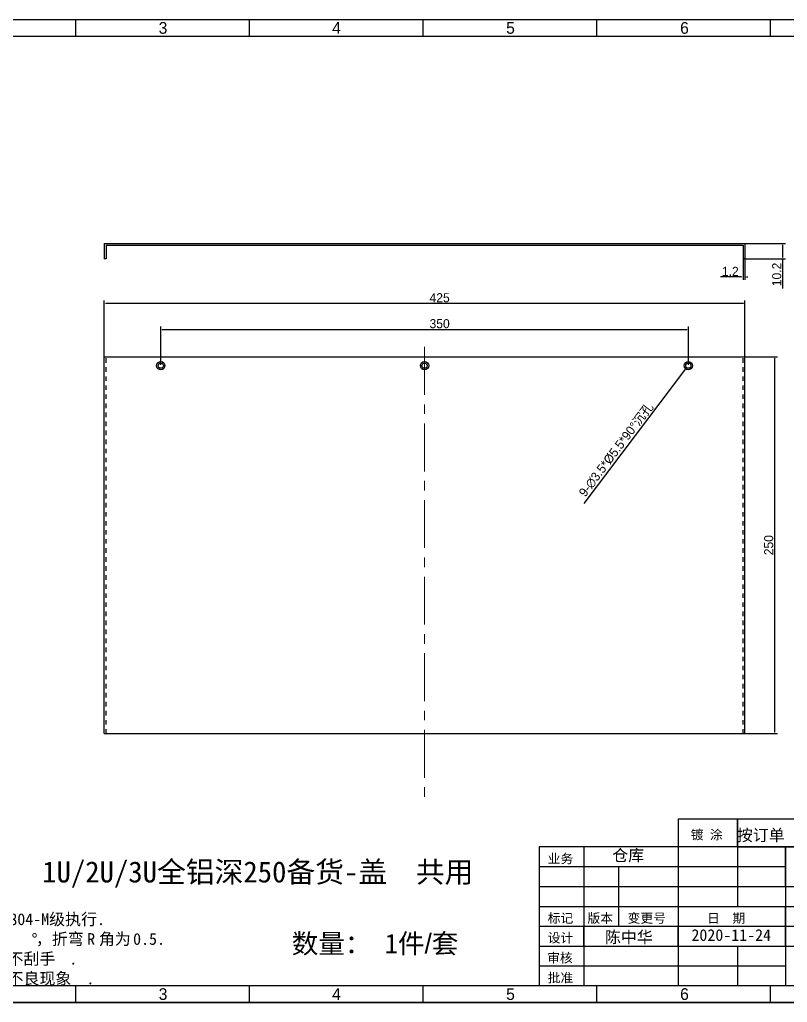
# Model space of a CAD drawing. Header units: millimetres. Extents: x 34287 to 41869, y -1912 to 663.
# Drawn here: x 40827 to 41337, y -1015 to -363 of the extents above; entities that cross this region are included whole.
import ezdxf
from ezdxf.enums import TextEntityAlignment as Align

# ---------------------------------------------------------------- set-up
doc = ezdxf.new("R2010")
doc.units = ezdxf.units.MM
doc.header["$PDMODE"] = 3
doc.header["$PDSIZE"] = 0.3125
doc.linetypes.add('CENTER', pattern=[50.8, 31.75, -6.35, 6.35, -6.35])
doc.linetypes.add('DASHED', pattern=[0.2, 0.1, -0.1])
doc.layers.get('0').update_dxf_attribs({"linetype": 'CONTINUOUS'})
doc.layers.get('Defpoints').update_dxf_attribs({"linetype": 'CONTINUOUS'})
doc.layers.add('3中心线层', color=1, linetype='CENTER', lineweight=13)
doc.layers.add('图框', color=7, linetype='CONTINUOUS')
doc.layers.add('打印', color=7, linetype='CONTINUOUS')
doc.styles.add('MtXpl_gdt_shx', font='gdt.shx')
doc.styles.add('MtXpl_simfang_ttf_sh', font='simfang.ttf.shx')
doc.styles.get("Standard").update_dxf_attribs({"font": ''})
doc.styles.add('TEXTSTYLE_2', font='')
doc.styles.add('TEXTSTYLE_3', font='')
doc.styles.add('TEXTSTYLE_4', font='')
doc.styles.get('Standard').set_extended_font_data('changfangsong')
doc.styles.get('TEXTSTYLE_2').set_extended_font_data('FangSong')
doc.styles.get('TEXTSTYLE_3').set_extended_font_data('CHANGFANGSONG')
doc.styles.get('TEXTSTYLE_4').set_extended_font_data('FangSong')
doc.dimstyles.new('DIMSTYLE_6', dxfattribs={"dimtxt": 4, "dimasz": 1, "dimexe": 2, "dimexo": 0.5, "dimgap": 0.75, "dimtad": 1, "dimdsep": 46, "dimtxsty": 'Standard', "dimblk": '_FILLED', "dimcen": 0, "dimclrd": 5, "dimclre": 5, "dimadec": 0, "dimazin": 0, "dimtp": 0.1, "dimtm": 0.1, "dimtfac": 1, "dimtofl": 0, "dimtmove": 0, "dimatfit": 3, "dimldrblk": '_FILLED', "dimfxl": 0, "dimtolj": 1, "dimarcsym": 0})

# ---------------------------------------------------------------- blocks, each defined once
blk = doc.blocks.new('_FILLED')
at = {"color": 0, "linetype": 'ByBlock'}
blk.add_solid([(0, 0), (-1, 0.2), (-1, -0.2)], dxfattribs=at)
blk = doc.blocks.new('*D42')
at = {"color": 5, "linetype": 'ByBlock', "lineweight": -2, "ltscale": 3}
for p, q in [((41242.17, -586.23), (41330.12, -586.23)), ((41328.12, -587.23), (41328.12, -835.23)), ((41290.35, -836.23), (41330.12, -836.23))]:
    blk.add_line(p, q, dxfattribs=at)
at = {"layer": 'Defpoints', "color": 0, "linetype": 'ByBlock', "lineweight": -3, "ltscale": 3}
for p in [(41241.67, -586.23), (41289.85, -836.23), (41328.12, -836.23)]:
    blk.add_point(p, dxfattribs=at)
at = {"color": 5, "linetype": 'ByBlock', "lineweight": -2, "ltscale": 3}
for p, rotation in [((41328.12, -586.23), 90), ((41328.12, -836.23), 270)]:
    blk.add_blockref('_FILLED', p, dxfattribs=dict(at, rotation=rotation))
at = {"color": 0, "linetype": 'ByBlock', "lineweight": -3, "ltscale": 3, "insert": (41324.37, -711.23), "char_height": 6, "attachment_point": 5, "rotation": 90}
blk.add_mtext('\\A1;250', dxfattribs=at)
blk = doc.blocks.new('*D47')
at = {"color": 5, "linetype": 'ByBlock', "lineweight": -2, "ltscale": 3}
for p, q in [((40883.53, -589.98), (40883.53, -548.84)), ((41307.53, -550.84), (40884.53, -550.84)), ((41308.53, -589.98), (41308.53, -548.84))]:
    blk.add_line(p, q, dxfattribs=at)
at = {"layer": 'Defpoints', "color": 0, "linetype": 'ByBlock', "lineweight": -3, "ltscale": 3}
for p in [(40883.53, -550.84), (40883.53, -590.48), (41308.53, -590.48)]:
    blk.add_point(p, dxfattribs=at)
at = {"color": 5, "linetype": 'ByBlock', "lineweight": -2, "ltscale": 3, "rotation": 180}
blk.add_blockref('_FILLED', (40883.53, -550.84), dxfattribs=at)
at = {"color": 5, "linetype": 'ByBlock', "lineweight": -2, "ltscale": 3}
blk.add_blockref('_FILLED', (41308.53, -550.84), dxfattribs=at)
at = {"color": 0, "linetype": 'ByBlock', "lineweight": -3, "ltscale": 3, "insert": (41106.03, -547.09), "char_height": 6, "attachment_point": 5}
blk.add_mtext('\\A1;425', dxfattribs=at)
blk = doc.blocks.new('*D55')
at = {"color": 5, "linetype": 'ByBlock', "lineweight": -2, "ltscale": 3}
for p, q in [((40921.03, -591.63), (40921.03, -566.07)), ((41271.03, -591.63), (41271.03, -566.07)), ((40922.03, -568.07), (41270.03, -568.07))]:
    blk.add_line(p, q, dxfattribs=at)
at = {"layer": 'Defpoints', "color": 0, "linetype": 'ByBlock', "lineweight": -3, "ltscale": 3}
for p in [(41271.03, -568.07), (40921.03, -592.13), (41271.03, -592.13)]:
    blk.add_point(p, dxfattribs=at)
at = {"color": 5, "linetype": 'ByBlock', "lineweight": -2, "ltscale": 3, "rotation": 180}
blk.add_blockref('_FILLED', (40921.03, -568.07), dxfattribs=at)
at = {"color": 5, "linetype": 'ByBlock', "lineweight": -2, "ltscale": 3}
blk.add_blockref('_FILLED', (41271.03, -568.07), dxfattribs=at)
at = {"color": 0, "linetype": 'ByBlock', "lineweight": -3, "ltscale": 3, "insert": (41106.03, -564.32), "char_height": 6, "attachment_point": 5}
blk.add_mtext('\\A1;350', dxfattribs=at)
blk = doc.blocks.new('*D56')
at = {"color": 5, "linetype": 'ByBlock', "lineweight": -2, "ltscale": 3}
for p, q in [((41309.03, -511.1), (41335.44, -511.1)), ((41333.44, -512.1), (41333.44, -520.3)), ((41309.03, -521.3), (41335.44, -521.3)), ((41333.44, -521.3), (41333.44, -540.94))]:
    blk.add_line(p, q, dxfattribs=at)
at = {"layer": 'Defpoints', "color": 0, "linetype": 'ByBlock', "lineweight": -3, "ltscale": 3}
for p in [(41308.53, -511.1), (41308.53, -521.3), (41333.44, -521.3)]:
    blk.add_point(p, dxfattribs=at)
at = {"color": 5, "linetype": 'ByBlock', "lineweight": -2, "ltscale": 3}
for p, rotation in [((41333.44, -511.1), 90), ((41333.44, -521.3), 270)]:
    blk.add_blockref('_FILLED', p, dxfattribs=dict(at, rotation=rotation))
at = {"color": 0, "linetype": 'ByBlock', "lineweight": -3, "ltscale": 3, "insert": (41329.69, -531.62), "char_height": 6, "attachment_point": 5, "rotation": 90}
blk.add_mtext('\\A1;10.2', dxfattribs=at)
blk = doc.blocks.new('*D57')
at = {"color": 5, "linetype": 'ByBlock', "lineweight": -2, "ltscale": 3}
for p, q in [((41307.33, -519.85), (41307.33, -535.3)), ((41308.53, -519.85), (41308.53, -535.3)), ((41306.33, -533.3), (41292.4, -533.3)), ((41309.53, -533.3), (41310.53, -533.3))]:
    blk.add_line(p, q, dxfattribs=at)
at = {"layer": 'Defpoints', "color": 0, "linetype": 'ByBlock', "lineweight": -3, "ltscale": 3}
for p in [(41307.33, -519.35), (41308.53, -519.35), (41307.33, -533.3)]:
    blk.add_point(p, dxfattribs=at)
at = {"color": 5, "linetype": 'ByBlock', "lineweight": -2, "ltscale": 3}
blk.add_blockref('_FILLED', (41307.33, -533.3), dxfattribs=at)
at = {"color": 5, "linetype": 'ByBlock', "lineweight": -2, "ltscale": 3, "rotation": 180}
blk.add_blockref('_FILLED', (41308.53, -533.3), dxfattribs=at)
at = {"color": 0, "linetype": 'ByBlock', "lineweight": -3, "ltscale": 3, "insert": (41298.87, -529.55), "char_height": 6, "attachment_point": 5}
blk.add_mtext('\\A1;1.2', dxfattribs=at)
blk = doc.blocks.new('*D58')
at = {"color": 5, "linetype": 'ByBlock', "lineweight": -2, "ltscale": 3}
blk.add_line((41201.87, -683.63), (41269.37, -594.32), dxfattribs=at)
at = {"layer": 'Defpoints', "color": 0, "linetype": 'ByBlock', "lineweight": -3, "ltscale": 3}
for p in [(41272.09, -590.73), (41269.98, -593.53)]:
    blk.add_point(p, dxfattribs=at)
at = {"color": 5, "linetype": 'ByBlock', "lineweight": -2, "ltscale": 3, "rotation": 52.91477901655387}
blk.add_blockref('_FILLED', (41269.98, -593.53), dxfattribs=at)
at = {"color": 0, "linetype": 'ByBlock', "lineweight": -3, "ltscale": 3, "insert": (41223.25, -648), "char_height": 6, "attachment_point": 5, "rotation": 52.91478}
blk.add_mtext('\\A1;{\\fMS PGothic|b0|i0|c134|p34;9-∅3.5*%%C5.5*90%%D沉孔}', dxfattribs=at)
blk = doc.blocks.new('图框')
at = {"layer": '图框', "color": 7, "linetype": 'Continuous'}
for p, q in [((0, 504), (712.8, 504)), ((0, 0), (712.8, 0)), ((0, 0), (712.8, 0))]:
    blk.add_line(p, q, dxfattribs=at)
at = {"layer": '图框', "color": 3, "linetype": 'Continuous'}
for p, q in [((178.2, 495.51), (178.2, 504)), ((267.3, 495.51), (267.3, 504)), ((356.4, 495.51), (356.4, 504)), ((445.5, 495.51), (445.5, 504)), ((534.6, 495.51), (534.6, 504)), ((42.43, 495.51), (704.31, 495.51)), ((487.16, 94.17), (704.31, 94.17)), ((487.16, 94.17), (487.16, 8.49)), ((517.67, 94.17), (517.67, 49.22)), ((704.31, 79.77), (415.82, 79.77)), ((415.82, 79.77), (415.82, 8.49)), ((438.76, 79.77), (438.76, 8.49)), ((542.24, 79.77), (542.24, 8.49)), ((542.24, 69.58), (415.82, 69.58)), ((456.52, 69.58), (456.52, 39.03)), ((415.82, 59.4), (704.31, 59.4)), ((415.82, 49.22), (625.07, 49.22)), ((415.82, 39.03), (625.07, 39.03)), ((517.67, 39.03), (517.67, 38.94)), ((415.82, 28.85), (704.31, 28.85)), ((517.67, 28.87), (517.67, 8.49)), ((415.82, 18.67), (542.24, 18.67)), ((704.31, 8.49), (42.43, 8.49)), ((178.2, 0), (178.2, 8.49)), ((267.3, 0), (267.3, 8.49)), ((356.4, 0), (356.4, 8.49)), ((445.5, 0), (445.5, 8.49)), ((534.6, 0), (534.6, 8.49))]:
    blk.add_line(p, q, dxfattribs=at)
at = {"layer": '图框', "color": 1, "linetype": 'Continuous'}
for p, q in [((517.67, 79.77), (517.67, 94.17)), ((517.67, 94.17), (704.32, 94.17)), ((517.67, 79.77), (704.32, 79.77)), ((542.24, 59.4), (542.24, 79.78)), ((542.24, 79.78), (604.71, 79.78)), ((542.24, 59.4), (604.71, 59.4)), ((542.24, 39.03), (542.24, 49.22)), ((542.24, 49.22), (562.6, 49.22)), ((438.76, 28.85), (438.76, 39.03)), ((438.76, 39.03), (487.16, 39.03)), ((487.16, 28.85), (487.16, 39.03)), ((487.16, 28.85), (487.16, 39.03)), ((487.16, 39.03), (542.24, 39.03)), ((542.24, 39.03), (562.6, 39.03)), ((542.24, 28.85), (542.24, 39.03)), ((542.24, 39.03), (584.34, 39.03)), ((542.24, 28.85), (542.24, 39.03)), ((438.76, 28.85), (487.16, 28.85)), ((487.16, 28.85), (542.24, 28.85)), ((542.24, 28.85), (584.34, 28.85))]:
    blk.add_line(p, q, dxfattribs=at)
at = {"layer": '图框', "color": 3, "linetype": 'ByBlock', "lineweight": -3, "style": 'TEXTSTYLE_3'}
for s, p in [('3', (220.75, 496.76)), ('4', (309.71, 496.76)), ('5', (398.95, 496.76)), ('6', (488.19, 496.76)), ('3', (220.75, 1.24)), ('4', (309.71, 1.24)), ('5', (398.95, 1.24)), ('6', (488.19, 1.24))]:
    blk.add_text(s, height=6, rotation=0, dxfattribs=at).set_placement(p)
at = {"layer": '图框', "color": 3, "linetype": 'ByBlock', "lineweight": -3, "style": 'TEXTSTYLE_2'}
for s, p in [('镀 涂', (493.64, 83.58)), ('业务', (420.26, 71.31)), ('标记', (420.26, 40.79)), ('版本', (440.66, 40.79)), ('变更号', (461.25, 40.79)), ('日  期', (501.94, 40.79)), ('设计', (420.3, 30.69)), ('审核', (419.98, 20.43)), ('批准', (420.26, 10.22))]:
    blk.add_text(s, height=4.8, dxfattribs=at).set_placement(p)
at = {"layer": '图框', "color": 1, "linetype": 'ByBlock', "lineweight": -3}
for s, style, p in [('按订单', 'TEXTSTYLE_4', (517.24, 82.77)), ('  1.所有未注公差按GB/T1804-M级执行.', 'TEXTSTYLE_4', (50.15, 39.64)), ('~', 'MtXpl_gdt_shx', (155.48, 29.5)), ('，折弯', 'TEXTSTYLE_4', (157.76, 29.5)), ('R', 'MtXpl_simfang_ttf_sh', (184.09, 29.5)), ('角为', 'TEXTSTYLE_4', (190.09, 29.5)), ('0.5.', 'MtXpl_simfang_ttf_sh', (207.65, 29.5)), ('所有锐角锐边打磨，不刮手', 'TEXTSTYLE_4', (69.58, 19.36)), ('.', 'MtXpl_simfang_ttf_sh', (174.9, 19.36)), ('表面不允许碰刮伤等不良现象', 'TEXTSTYLE_4', (69.58, 9.22)), ('.', 'MtXpl_simfang_ttf_sh', (183.68, 9.22))]:
    blk.add_text(s, height=6, dxfattribs=dict(at, style=style)).set_placement(p)

msp = doc.modelspace()

# ---------------------------------------------------------------- linework, layer by layer
at = {"ltscale": 30}
for p, q in [((40883.531, -511.096), (41308.531, -511.096)), ((40883.531, -511.096), (40883.531, -521.296)), ((40884.731, -512.296), (41307.331, -512.296)), ((40884.731, -512.296), (40884.731, -521.296)), ((41307.331, -512.296), (41307.331, -521.296)), ((41308.531, -511.096), (41308.531, -521.296)), ((40884.731, -521.296), (40883.531, -521.296)), ((41308.531, -521.296), (41307.331, -521.296)), ((40883.531, -586.23), (41308.531, -586.23)), ((40883.531, -836.23), (40883.531, -586.23)), ((41308.531, -836.23), (41308.531, -586.23)), ((40883.531, -836.23), (41308.531, -836.23))]:
    msp.add_line(p, q, dxfattribs=at)
at = {"color": 0, "linetype": 'DASHED', "ltscale": 30}
for p, q in [((40884.731, -836.23), (40884.731, -586.23)), ((41307.331, -836.23), (41307.331, -586.23))]:
    msp.add_line(p, q, dxfattribs=at)
at = {"linetype": 'ByBlock', "lineweight": -3, "ltscale": 3}
for p in [(9193.74, -1014.546), (18119.674, -1014.546)]:
    msp.add_xline(p, (1, 0.00000017), dxfattribs=at)
at = {"color": 0, "ltscale": 30}
for centre, radius in [((40921.031, -592.13), 2.75), ((40921.031, -592.13), 1.75), ((41096.031, -592.13), 2.75), ((41096.031, -592.13), 1.75), ((41271.031, -592.13), 2.75), ((41271.031, -592.13), 1.75)]:
    msp.add_circle(centre, radius, dxfattribs=at)
at = {"layer": '3中心线层', "color": 1, "linetype": 'CENTER', "lineweight": 13}
msp.add_line((41096.031, -579.732), (41096.031, -884.284), dxfattribs=at)
at = {"layer": '打印', "linetype": 'ByBlock', "lineweight": -3, "ltscale": 3}
msp.add_lwpolyline([(40634.067, -362.572), (41556.145, -362.572), (41556.145, -1014.546), (40634.067, -1014.546)], close=True, dxfattribs=at)

# ---------------------------------------------------------------- block references
at = {"linetype": 'ByBlock', "lineweight": -3, "xscale": 1.2936, "yscale": 1.2936, "zscale": 1.2936}
msp.add_blockref('图框', (40634.067, -1014.546), dxfattribs=at)

# ---------------------------------------------------------------- texts
at = {"color": 1, "linetype": 'ByBlock', "lineweight": -3, "ltscale": 3, "insert": (41007.862, -969.095), "char_height": 12.936, "attachment_point": 1}
msp.add_mtext_dynamic_manual_height_columns('{\\fSimSun|b0|i0|c134|p2;数量： 1件}/{\\fSimSun|b0|i0|c134|p2;套}', width=353.68997, gutter_width=1, heights=[0], dxfattribs=at)
at = {"layer": '图框', "color": 1, "linetype": 'ByBlock', "lineweight": -3, "style": 'TEXTSTYLE_4'}
for s, p in [('仓库', (41231.141, -920.902)), ('2020-11-24', (41299.477, -973.79))]:
    msp.add_text(s, height=7.7616, dxfattribs=at).set_placement(p, align=Align.CENTER)
msp.add_text('陈中华', height=7.7616, dxfattribs=at).set_placement((41215.675, -975.145))
at = {"layer": '图框', "color": 1, "linetype": 'ByBlock', "lineweight": -3, "insert": (40842.334, -897.672), "char_height": 14, "attachment_point": 1, "style": 'TEXTSTYLE_4'}
msp.add_mtext_dynamic_manual_height_columns('\\P1U/2U/3U全铝深250备货-盖  共用', width=372.42488, gutter_width=1, heights=[0], dxfattribs=at)

# ---------------------------------------------------------------- dimensions: what is measured, and where the dimension line sits
at = {"linetype": 'ByBlock', "lineweight": -3, "ltscale": 3}
for base, p1, p2, picture, middle in [((41333.441, -521.296), (41308.531, -511.096), (41308.531, -521.296), '*D56', (41329.691, -531.617)), ((41328.119, -836.23), (41241.668, -586.23), (41289.855, -836.23), '*D42', (41324.369, -711.23))]:
    dim = msp.add_linear_dim(base=base, p1=p1, p2=p2, angle=90, dimstyle='DIMSTYLE_6', override={"dimtxt": 6}, dxfattribs=at)
    dim.commit()
    dim.dimension.update_dxf_attribs({"geometry": picture, "text_midpoint": middle})
dim = msp.add_linear_dim(base=(41307.331, -533.298), p1=(41308.531, -519.354), p2=(41307.331, -519.354), dimstyle='DIMSTYLE_6', override={"dimtxt": 6}, dxfattribs=at)
dim.commit()
dim.dimension.update_dxf_attribs({"geometry": '*D57', "text_midpoint": (41298.867, -529.548)})
at = {"color": 7, "linetype": 'ByBlock', "lineweight": -3, "ltscale": 3}
dim = msp.add_linear_dim(base=(40883.531, -550.845), p1=(41308.531, -590.478), p2=(40883.531, -590.478), dimstyle='DIMSTYLE_6', override={"dimtxt": 6}, dxfattribs=at)
dim.commit()
dim.dimension.update_dxf_attribs({"geometry": '*D47', "text_midpoint": (41106.031, -550.845), "dimtype": 160})
at = {"linetype": 'ByBlock', "lineweight": -3, "ltscale": 3}
dim = msp.add_linear_dim(base=(41271.031, -568.072), p1=(40921.031, -592.13), p2=(41271.031, -592.13), dimstyle='DIMSTYLE_6', override={"dimtxt": 6}, dxfattribs=at)
dim.commit()
dim.dimension.update_dxf_attribs({"geometry": '*D55', "text_midpoint": (41106.031, -568.072), "dimtype": 160})
dim = msp.add_diameter_dim_2p(p1=(41272.087, -590.734), p2=(41269.976, -593.526), text='{\\fMS PGothic|b0|i0|c134|p34;9-<>*%%C5.5*90%%D沉孔}', dimstyle='DIMSTYLE_6', override={"dimtxt": 6}, dxfattribs=at)
dim.commit()
dim.dimension.update_dxf_attribs({"geometry": '*D58', "text_midpoint": (41226.781, -650.671), "dimtype": 163})

doc.saveas('drawing.dxf')
